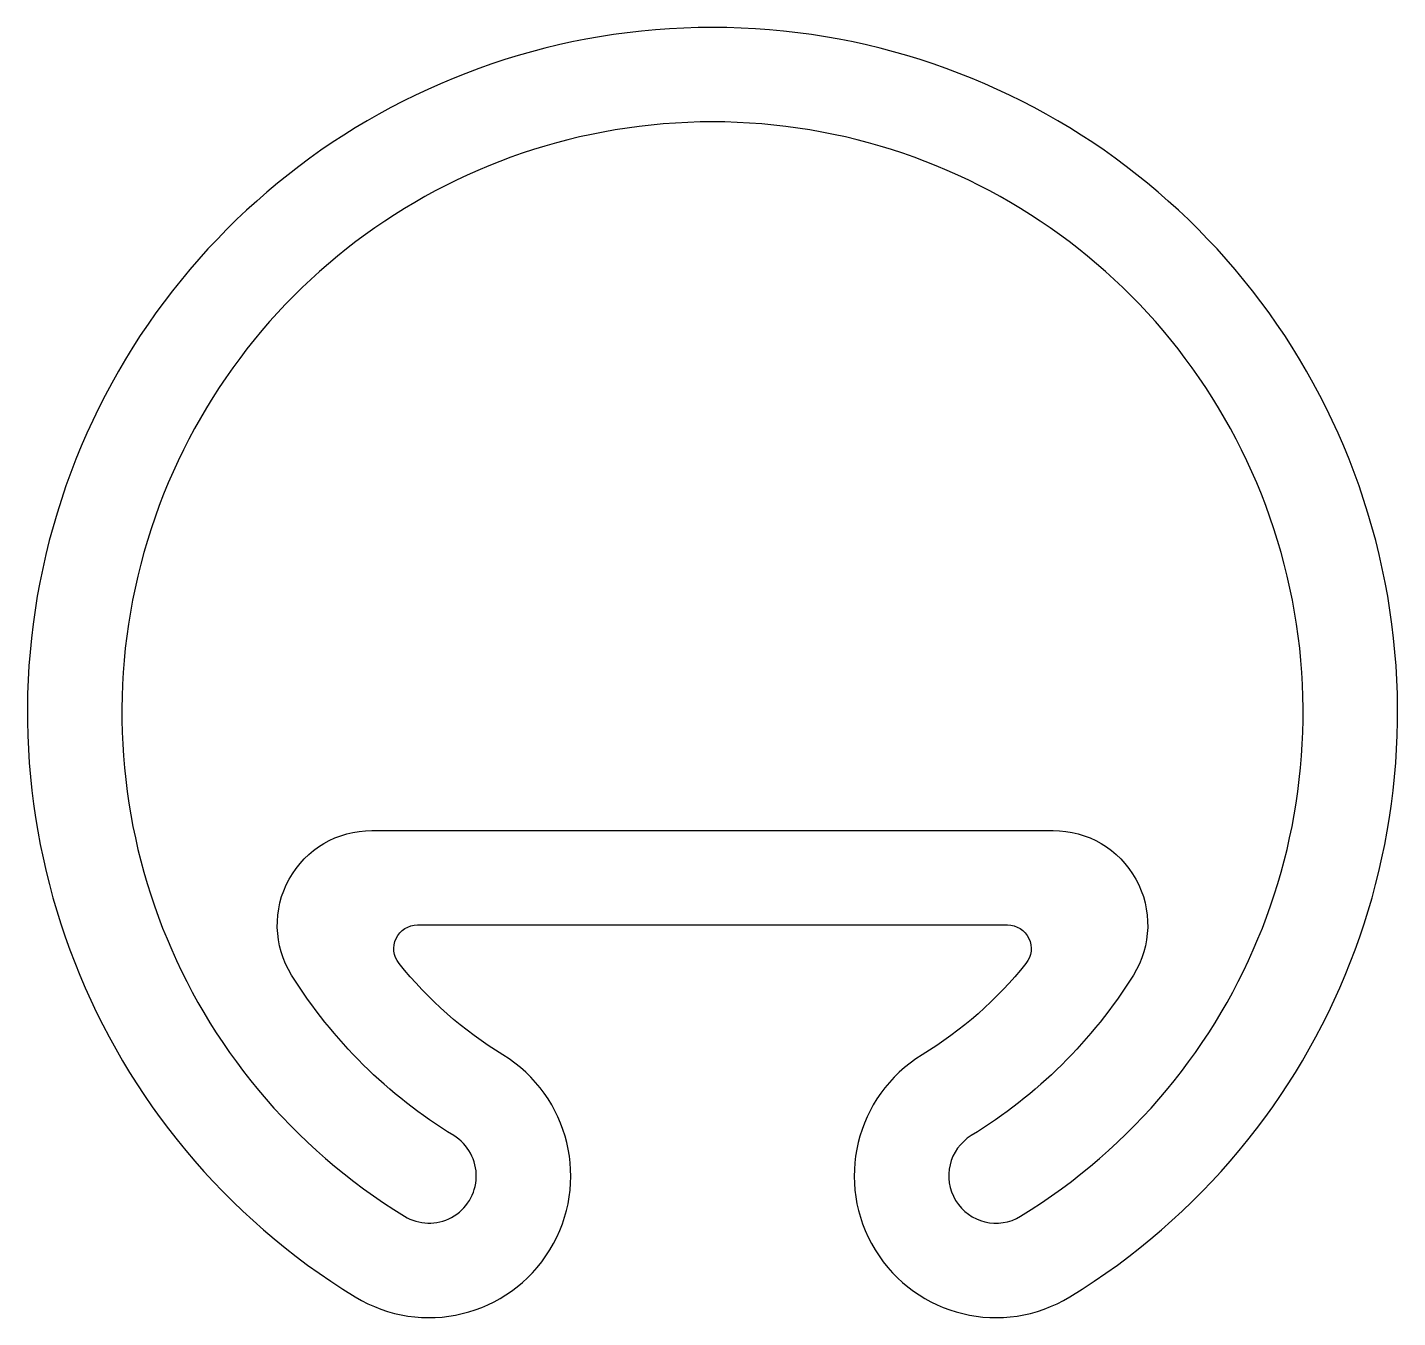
# Model space of a CAD drawing. Extents: x 164.1 to 193.1, y 209.2 to 236.5.
import ezdxf

# ---------------------------------------------------------------- set-up
doc = ezdxf.new("R2010")
doc.units = 0
doc.layers.get('0').update_dxf_attribs({"linetype": 'CONTINUOUS'})

msp = doc.modelspace()

# ---------------------------------------------------------------- linework, layer by layer
for points in [[(172.369, 217.464), (184.859, 217.464, -0.629016), (185.249, 216.652, -0.086912), (183.049, 214.713, 1), (186.179, 209.594, 3.551785), (171.049, 209.594, 1), (174.179, 214.713, -0.086912), (171.979, 216.652, -0.629016)], [(185.825, 219.464, -0.588844), (187.522, 216.405, -0.116523), (184.092, 213.007, 1), (185.136, 211.3, 3.551785), (172.092, 211.3, 1), (173.136, 213.007, -0.116523), (169.706, 216.405, -0.588844), (171.403, 219.464)]]:
    msp.add_lwpolyline(points, format="xyb", close=True)

doc.saveas('drawing.dxf')
